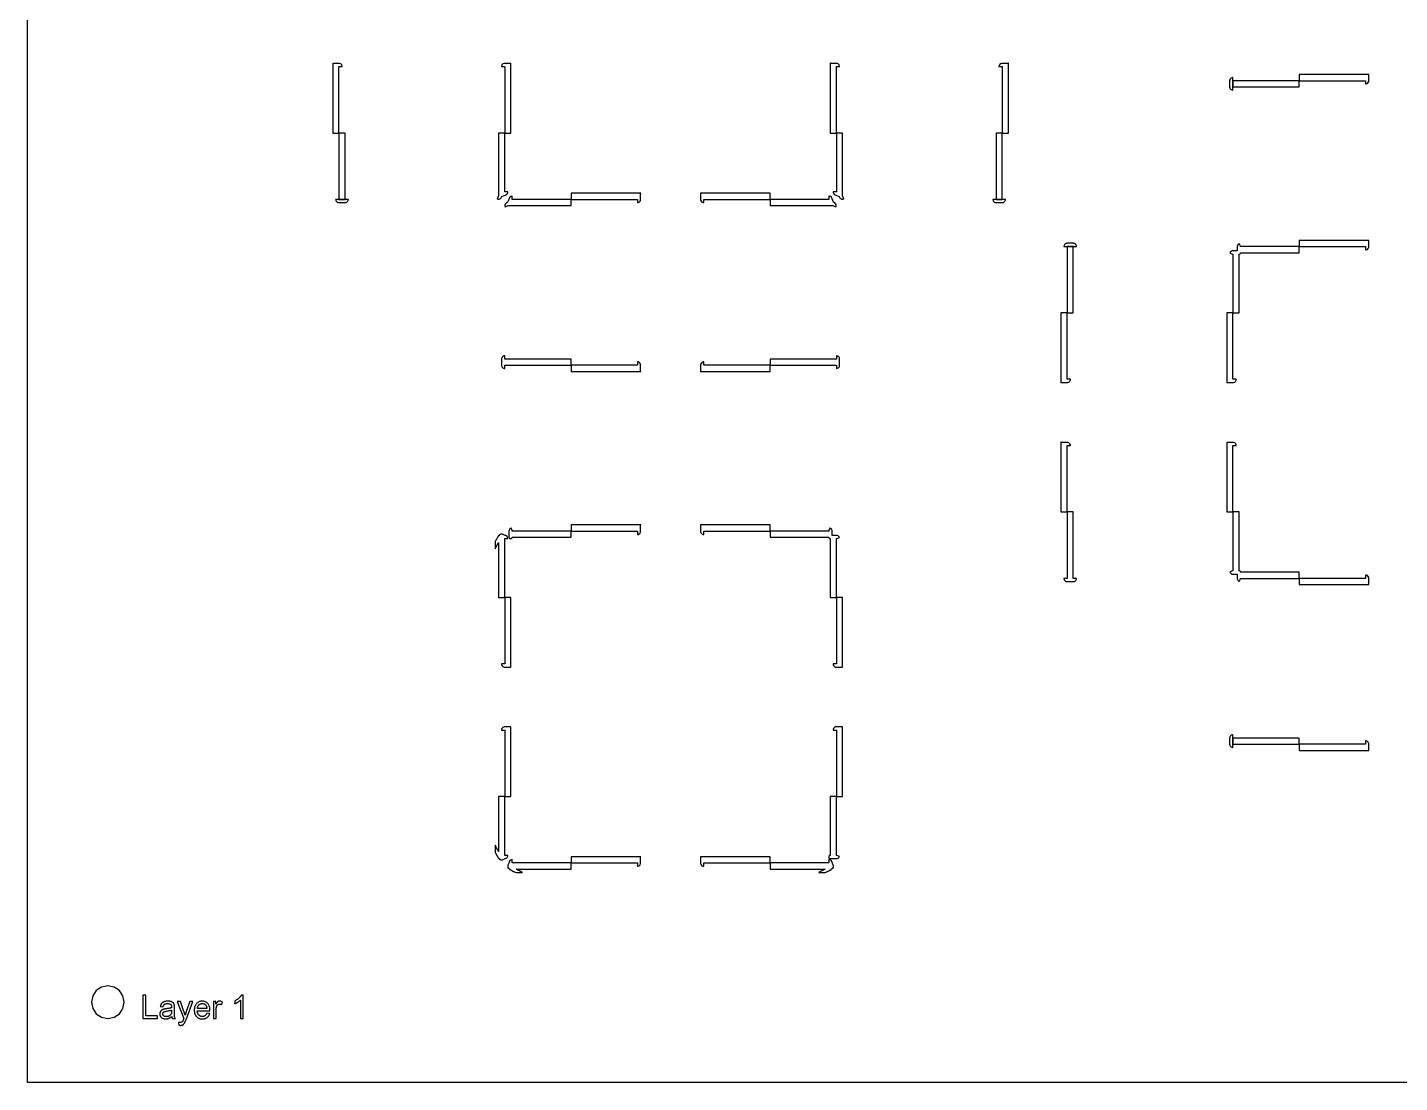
# Model space of a CAD drawing. Header units: metres. Extents: x -73 to 826, y -34 to 331.
# Drawn here: x -73.1 to 137.1, y -33.6 to 127.9 of the extents above; entities that cross this region are included whole.
import ezdxf

# ---------------------------------------------------------------- set-up
doc = ezdxf.new("R2010")
doc.units = ezdxf.units.M

msp = doc.modelspace()

# ---------------------------------------------------------------- linework, layer by layer
for points in [[(371.51, -33.64), (-73.11, -33.64), (-73.11, 330.98), (371.51, 330.98), (371.51, -33.64)], [(-26.33, 111.76), (-25.42, 111.76), (-25.41, 111.76), (-25.41, 111.77), (-25.4, 111.77), (-25.4, 111.78), (-25.4, 121.9), (-25.4, 121.91), (-25.39, 121.91), (-25.39, 121.92), (-25.38, 121.92), (-24.9, 121.92), (-24.9, 122.02), (-24.9, 122.02), (-24.97, 122.2), (-24.97, 122.2), (-25.11, 122.33), (-25.11, 122.33), (-25.29, 122.41), (-25.29, 122.41), (-25.39, 122.42), (-26.27, 122.42), (-26.27, 122.42), (-26.32, 122.43), (-26.32, 122.43), (-26.35, 122.43), (-26.35, 122.43), (-26.35, 111.78), (-26.35, 111.77), (-26.35, 111.77), (-26.34, 111.76), (-26.33, 111.76)], [(-0.5, 121.92), (-0.02, 121.92), (-0.01, 121.92), (-0.01, 121.91), (0, 121.91), (0, 121.9), (0, 111.78), (0, 111.77), (0.01, 111.77), (0.01, 111.76), (0.02, 111.76), (0.93, 111.76), (0.94, 111.76), (0.95, 111.77), (0.95, 111.77), (0.95, 111.78), (0.95, 122.43), (0.95, 122.43), (0.92, 122.43), (0.92, 122.43), (0.87, 122.42), (0.87, 122.42), (-0.01, 122.42), (-0.11, 122.41), (-0.11, 122.41), (-0.29, 122.33), (-0.29, 122.33), (-0.43, 122.2), (-0.43, 122.2), (-0.5, 122.02), (-0.5, 122.02), (-0.5, 121.92)], [(50.8, 111.78), (50.8, 121.9), (50.8, 121.91), (50.81, 121.91), (50.81, 121.92), (50.82, 121.92), (51.3, 121.92), (51.3, 122.02), (51.3, 122.02), (51.23, 122.2), (51.23, 122.2), (51.09, 122.33), (51.09, 122.33), (50.91, 122.41), (50.91, 122.41), (50.81, 122.42), (49.93, 122.42), (49.93, 122.42), (49.88, 122.43), (49.88, 122.43), (49.85, 122.43), (49.85, 122.43), (49.85, 111.78), (49.85, 111.77), (49.85, 111.77), (49.86, 111.76), (49.87, 111.76), (50.78, 111.76), (50.79, 111.76), (50.79, 111.77), (50.8, 111.77), (50.8, 111.78)], [(76.22, 111.76), (77.13, 111.76), (77.14, 111.76), (77.15, 111.77), (77.15, 111.77), (77.15, 111.78), (77.15, 122.43), (77.15, 122.43), (77.12, 122.43), (77.12, 122.43), (77.07, 122.42), (77.07, 122.42), (76.19, 122.42), (76.09, 122.41), (76.09, 122.41), (75.91, 122.33), (75.91, 122.33), (75.77, 122.2), (75.77, 122.2), (75.7, 122.02), (75.7, 122.02), (75.7, 121.92), (76.18, 121.92), (76.19, 121.92), (76.19, 121.91), (76.2, 121.91), (76.2, 121.9), (76.2, 111.78), (76.2, 111.77), (76.21, 111.77), (76.21, 111.76), (76.22, 111.76)], [(111.54, 118.32), (111.54, 120.27), (111.51, 120.27), (111.51, 120.27), (111.46, 120.26), (111.45, 120.26), (111.36, 120.23), (111.36, 120.23), (111.27, 120.18), (111.27, 120.18), (111.19, 120.12), (111.19, 120.12), (111.13, 120.04), (111.13, 120.03), (111.08, 119.95), (111.08, 119.95), (111.05, 119.85), (111.05, 119.85), (111.04, 119.8), (111.04, 119.8), (111.04, 119.75), (111.04, 118.84), (111.04, 118.79), (111.04, 118.79), (111.05, 118.74), (111.05, 118.73), (111.08, 118.64), (111.08, 118.64), (111.13, 118.55), (111.13, 118.55), (111.19, 118.47), (111.19, 118.47), (111.27, 118.41), (111.27, 118.4), (111.36, 118.36), (111.36, 118.36), (111.45, 118.33), (111.46, 118.33), (111.51, 118.32), (111.51, 118.32), (111.54, 118.32)], [(121.72, 119.77), (131.84, 119.77), (131.85, 119.77), (131.85, 119.76), (131.86, 119.76), (131.86, 119.75), (131.86, 119.27), (131.96, 119.27), (131.96, 119.27), (132.14, 119.34), (132.14, 119.34), (132.27, 119.48), (132.27, 119.48), (132.35, 119.66), (132.35, 119.66), (132.36, 119.76), (132.36, 119.79), (132.36, 120.64), (132.36, 120.64), (132.37, 120.69), (132.37, 120.69), (132.37, 120.72), (132.37, 120.72), (131.86, 120.72), (121.72, 120.72), (121.71, 120.72), (121.71, 120.72), (121.7, 120.71), (121.7, 120.7), (121.7, 119.79), (121.7, 119.78), (121.71, 119.78), (121.71, 119.77), (121.72, 119.77)], [(111.56, 118.82), (121.68, 118.82), (121.69, 118.82), (121.69, 118.82), (121.7, 118.83), (121.7, 118.84), (121.7, 119.75), (121.7, 119.76), (121.69, 119.76), (121.69, 119.77), (121.68, 119.77), (111.56, 119.77), (111.55, 119.77), (111.55, 119.76), (111.54, 119.76), (111.54, 119.75), (111.54, 118.84), (111.54, 118.83), (111.55, 118.82), (111.55, 118.82), (111.56, 118.82)], [(-25.4, 111.74), (-25.4, 101.62), (-25.4, 101.61), (-25.39, 101.61), (-25.39, 101.6), (-25.38, 101.6), (-24.47, 101.6), (-24.46, 101.6), (-24.45, 101.61), (-24.45, 101.61), (-24.45, 101.62), (-24.45, 111.74), (-24.45, 111.75), (-24.45, 111.75), (-24.46, 111.76), (-24.47, 111.76), (-25.38, 111.76), (-25.39, 111.76), (-25.39, 111.75), (-25.4, 111.75), (-25.4, 111.74)], [(0.5, 102.75), (0, 102.75), (0, 102.75), (0, 111.74), (0, 111.75), (-0.01, 111.75), (-0.01, 111.76), (-0.02, 111.76), (-0.93, 111.76), (-0.94, 111.76), (-0.95, 111.75), (-0.95, 111.75), (-0.95, 111.74), (-0.95, 102.12), (-1.14, 101.68), (-1.14, 101.67), (-1.14, 101.67), (-1.05, 101.64), (-1.05, 101.64), (-0.85, 101.64), (-0.85, 101.64), (-0.67, 101.71), (-0.67, 101.71), (-0.54, 101.85), (-0.54, 101.85), (-0.49, 101.94), (-0.44, 102.04), (-0.44, 102.04), (-0.44, 102.04), (0.07, 102.26), (0.07, 102.26), (0.1, 102.26), (0.18, 102.29), (0.18, 102.29), (0.33, 102.37), (0.33, 102.37), (0.43, 102.51), (0.43, 102.51), (0.49, 102.67), (0.49, 102.67), (0.5, 102.75)], [(51.94, 101.67), (51.94, 101.68), (51.75, 102.12), (51.75, 111.74), (51.75, 111.75), (51.75, 111.75), (51.74, 111.76), (51.73, 111.76), (50.82, 111.76), (50.81, 111.76), (50.81, 111.75), (50.8, 111.75), (50.8, 111.74), (50.8, 102.75), (50.3, 102.75), (50.31, 102.67), (50.31, 102.67), (50.37, 102.51), (50.37, 102.51), (50.47, 102.37), (50.47, 102.37), (50.62, 102.29), (50.62, 102.29), (50.7, 102.26), (50.73, 102.26), (50.73, 102.26), (51.24, 102.04), (51.24, 102.04), (51.24, 102.04), (51.29, 101.94), (51.34, 101.85), (51.34, 101.85), (51.47, 101.71), (51.47, 101.71), (51.65, 101.64), (51.65, 101.64), (51.85, 101.64), (51.85, 101.64), (51.94, 101.67), (51.94, 101.67)], [(75.27, 101.6), (76.18, 101.6), (76.19, 101.6), (76.19, 101.61), (76.2, 101.61), (76.2, 101.62), (76.2, 111.74), (76.2, 111.75), (76.19, 111.75), (76.19, 111.76), (76.18, 111.76), (75.27, 111.76), (75.26, 111.76), (75.25, 111.75), (75.25, 111.75), (75.25, 111.74), (75.25, 101.62), (75.25, 101.61), (75.25, 101.61), (75.26, 101.6), (75.27, 101.6)], [(-23.95, 101.6), (-25.9, 101.6), (-25.9, 101.57), (-25.9, 101.57), (-25.89, 101.52), (-25.89, 101.52), (-25.86, 101.42), (-25.86, 101.42), (-25.81, 101.33), (-25.81, 101.33), (-25.75, 101.25), (-25.75, 101.25), (-25.67, 101.19), (-25.67, 101.19), (-25.58, 101.14), (-25.58, 101.14), (-25.48, 101.11), (-25.48, 101.11), (-25.43, 101.1), (-25.43, 101.1), (-25.38, 101.1), (-24.47, 101.1), (-24.42, 101.1), (-24.42, 101.1), (-24.37, 101.11), (-24.36, 101.11), (-24.27, 101.14), (-24.27, 101.14), (-24.18, 101.19), (-24.18, 101.19), (-24.1, 101.25), (-24.1, 101.25), (-24.04, 101.33), (-24.03, 101.33), (-23.99, 101.42), (-23.99, 101.42), (-23.96, 101.52), (-23.96, 101.52), (-23.95, 101.57), (-23.95, 101.57), (-23.95, 101.6)], [(0.07, 100.46), (0.08, 100.46), (0.52, 100.65), (10.14, 100.65), (10.15, 100.65), (10.15, 100.65), (10.16, 100.66), (10.16, 100.67), (10.16, 101.58), (10.16, 101.59), (10.15, 101.59), (10.15, 101.6), (10.14, 101.6), (1.15, 101.6), (1.15, 101.6), (1.15, 102.1), (1.07, 102.09), (1.07, 102.09), (0.91, 102.03), (0.91, 102.03), (0.77, 101.93), (0.77, 101.93), (0.69, 101.78), (0.69, 101.78), (0.66, 101.7), (0.66, 101.67), (0.66, 101.67), (0.44, 101.16), (0.44, 101.16), (0.44, 101.16), (0.34, 101.11), (0.25, 101.06), (0.25, 101.06), (0.11, 100.93), (0.11, 100.93), (0.04, 100.75), (0.04, 100.75), (0.04, 100.55), (0.04, 100.55), (0.07, 100.46), (0.07, 100.46)], [(10.18, 101.6), (20.3, 101.6), (20.31, 101.6), (20.31, 101.59), (20.32, 101.59), (20.32, 101.58), (20.32, 101.1), (20.42, 101.1), (20.42, 101.1), (20.6, 101.17), (20.6, 101.17), (20.73, 101.31), (20.73, 101.31), (20.81, 101.49), (20.81, 101.49), (20.82, 101.59), (20.82, 102.47), (20.82, 102.47), (20.83, 102.52), (20.83, 102.52), (20.83, 102.55), (20.83, 102.55), (10.18, 102.55), (10.17, 102.55), (10.17, 102.55), (10.16, 102.54), (10.16, 102.53), (10.16, 101.62), (10.16, 101.61), (10.17, 101.61), (10.17, 101.6), (10.18, 101.6)], [(30.48, 101.1), (30.48, 101.58), (30.48, 101.59), (30.49, 101.59), (30.49, 101.6), (30.5, 101.6), (40.62, 101.6), (40.63, 101.6), (40.63, 101.61), (40.64, 101.61), (40.64, 101.62), (40.64, 102.53), (40.64, 102.54), (40.63, 102.55), (40.63, 102.55), (40.62, 102.55), (29.97, 102.55), (29.97, 102.55), (29.97, 102.52), (29.97, 102.52), (29.98, 102.47), (29.98, 102.47), (29.98, 101.59), (29.99, 101.49), (29.99, 101.49), (30.07, 101.31), (30.07, 101.31), (30.2, 101.17), (30.2, 101.17), (30.38, 101.1), (30.38, 101.1), (30.48, 101.1)], [(49.65, 102.1), (49.65, 101.6), (49.65, 101.6), (40.66, 101.6), (40.65, 101.6), (40.65, 101.59), (40.64, 101.59), (40.64, 101.58), (40.64, 100.67), (40.64, 100.66), (40.65, 100.65), (40.65, 100.65), (40.66, 100.65), (50.28, 100.65), (50.72, 100.46), (50.73, 100.46), (50.73, 100.46), (50.76, 100.55), (50.76, 100.55), (50.76, 100.75), (50.76, 100.75), (50.69, 100.93), (50.69, 100.93), (50.55, 101.06), (50.55, 101.06), (50.46, 101.11), (50.36, 101.16), (50.36, 101.16), (50.36, 101.16), (50.14, 101.67), (50.14, 101.67), (50.14, 101.7), (50.11, 101.78), (50.11, 101.78), (50.03, 101.93), (50.03, 101.93), (49.89, 102.03), (49.89, 102.03), (49.73, 102.09), (49.73, 102.09), (49.65, 102.1)], [(76.7, 101.6), (74.75, 101.6), (74.75, 101.57), (74.75, 101.57), (74.76, 101.52), (74.76, 101.52), (74.79, 101.42), (74.79, 101.42), (74.83, 101.33), (74.84, 101.33), (74.9, 101.25), (74.9, 101.25), (74.98, 101.19), (74.98, 101.19), (75.07, 101.14), (75.07, 101.14), (75.16, 101.11), (75.17, 101.11), (75.22, 101.1), (75.22, 101.1), (75.27, 101.1), (76.18, 101.1), (76.23, 101.1), (76.23, 101.1), (76.28, 101.11), (76.28, 101.11), (76.38, 101.14), (76.38, 101.14), (76.47, 101.19), (76.47, 101.19), (76.55, 101.25), (76.55, 101.25), (76.61, 101.33), (76.61, 101.33), (76.66, 101.42), (76.66, 101.42), (76.69, 101.52), (76.69, 101.52), (76.7, 101.57), (76.7, 101.57), (76.7, 101.6)], [(85.64, 94.37), (86.14, 94.37), (87.59, 94.37), (87.59, 94.4), (87.59, 94.4), (87.58, 94.45), (87.58, 94.45), (87.55, 94.55), (87.55, 94.55), (87.51, 94.63), (87.5, 94.64), (87.44, 94.72), (87.44, 94.72), (87.36, 94.78), (87.36, 94.78), (87.27, 94.83), (87.27, 94.83), (87.18, 94.86), (87.17, 94.86), (87.12, 94.87), (87.12, 94.87), (87.07, 94.87), (86.16, 94.87), (86.11, 94.87), (86.11, 94.87), (86.06, 94.86), (86.05, 94.86), (85.96, 94.83), (85.96, 94.83), (85.87, 94.78), (85.87, 94.78), (85.79, 94.72), (85.79, 94.72), (85.73, 94.64), (85.73, 94.63), (85.68, 94.55), (85.68, 94.55), (85.65, 94.45), (85.65, 94.45), (85.64, 94.4), (85.64, 94.4), (85.64, 94.37)], [(111.08, 93.39), (111.46, 93.23), (111.54, 93.22), (111.54, 84.23), (111.54, 84.22), (111.55, 84.22), (111.55, 84.21), (111.56, 84.21), (112.47, 84.21), (112.48, 84.21), (112.49, 84.22), (112.49, 84.22), (112.49, 84.23), (112.49, 93.22), (112.49, 93.22), (112.57, 93.23), (112.63, 93.28), (112.68, 93.34), (112.69, 93.42), (112.69, 93.42), (121.68, 93.42), (121.69, 93.42), (121.69, 93.42), (121.7, 93.43), (121.7, 93.44), (121.7, 94.35), (121.7, 94.36), (121.69, 94.36), (121.69, 94.37), (121.68, 94.37), (112.69, 94.37), (112.68, 94.45), (112.52, 94.83), (112.42, 94.78), (112.42, 94.78), (112.28, 94.65), (112.28, 94.65), (112.2, 94.47), (112.2, 94.47), (112.19, 94.37), (112.19, 93.72), (112.19, 93.72), (112.19, 93.72), (112.19, 93.72), (112.19, 93.72), (111.54, 93.72), (111.44, 93.71), (111.44, 93.71), (111.26, 93.63), (111.26, 93.63), (111.12, 93.49), (111.12, 93.49), (111.08, 93.39)], [(132.37, 95.32), (121.72, 95.32), (121.71, 95.32), (121.71, 95.32), (121.7, 95.31), (121.7, 95.3), (121.7, 94.39), (121.7, 94.38), (121.71, 94.38), (121.71, 94.37), (121.72, 94.37), (131.84, 94.37), (131.85, 94.37), (131.85, 94.36), (131.86, 94.36), (131.86, 94.35), (131.86, 93.87), (131.96, 93.87), (131.96, 93.87), (132.14, 93.94), (132.14, 93.94), (132.27, 94.08), (132.27, 94.08), (132.35, 94.26), (132.35, 94.26), (132.36, 94.36), (132.36, 95.24), (132.36, 95.24), (132.37, 95.29), (132.37, 95.29), (132.37, 95.32), (132.37, 95.32)], [(86.16, 84.21), (87.07, 84.21), (87.08, 84.21), (87.09, 84.22), (87.09, 84.22), (87.09, 84.23), (87.09, 94.35), (87.09, 94.36), (87.09, 94.36), (87.08, 94.37), (87.07, 94.37), (86.16, 94.37), (86.15, 94.37), (86.15, 94.36), (86.14, 94.36), (86.14, 94.35), (86.14, 84.23), (86.14, 84.22), (86.15, 84.22), (86.15, 84.21), (86.16, 84.21)], [(85.19, 84.19), (85.19, 74.05), (85.19, 73.54), (85.19, 73.54), (85.22, 73.54), (85.22, 73.54), (85.27, 73.55), (85.27, 73.55), (86.15, 73.55), (86.25, 73.56), (86.25, 73.56), (86.43, 73.63), (86.43, 73.63), (86.57, 73.77), (86.57, 73.77), (86.64, 73.95), (86.64, 73.95), (86.64, 74.05), (86.16, 74.05), (86.15, 74.05), (86.15, 74.06), (86.14, 74.06), (86.14, 74.07), (86.14, 84.19), (86.14, 84.2), (86.13, 84.2), (86.13, 84.21), (86.12, 84.21), (85.21, 84.21), (85.2, 84.21), (85.19, 84.2), (85.19, 84.2), (85.19, 84.19)], [(112.04, 74.05), (111.56, 74.05), (111.55, 74.05), (111.55, 74.06), (111.54, 74.06), (111.54, 74.07), (111.54, 84.19), (111.54, 84.2), (111.53, 84.2), (111.53, 84.21), (111.52, 84.21), (110.61, 84.21), (110.6, 84.21), (110.59, 84.2), (110.59, 84.2), (110.59, 84.19), (110.59, 73.54), (110.59, 73.54), (110.62, 73.54), (110.62, 73.54), (110.67, 73.55), (110.67, 73.55), (111.55, 73.55), (111.65, 73.56), (111.65, 73.56), (111.83, 73.63), (111.83, 73.63), (111.97, 73.77), (111.97, 73.77), (112.04, 73.95), (112.04, 73.95), (112.04, 74.05)], [(0, 75.7), (0, 76.2), (0, 76.22), (0, 76.21), (0.01, 76.21), (0.01, 76.2), (0.02, 76.2), (10.14, 76.2), (10.15, 76.2), (10.15, 76.21), (10.16, 76.21), (10.16, 76.22), (10.16, 77.13), (10.16, 77.14), (10.15, 77.15), (10.15, 77.15), (10.14, 77.15), (0.02, 77.15), (0.01, 77.15), (0.01, 77.15), (0, 77.14), (0, 77.13), (0, 77.65), (-0.03, 77.65), (-0.03, 77.65), (-0.08, 77.64), (-0.08, 77.64), (-0.18, 77.61), (-0.18, 77.61), (-0.27, 77.57), (-0.27, 77.56), (-0.35, 77.5), (-0.35, 77.5), (-0.41, 77.42), (-0.41, 77.42), (-0.46, 77.33), (-0.46, 77.33), (-0.49, 77.24), (-0.49, 77.23), (-0.5, 77.18), (-0.5, 77.18), (-0.5, 77.13), (-0.5, 76.22), (-0.5, 76.17), (-0.5, 76.17), (-0.49, 76.12), (-0.49, 76.12), (-0.46, 76.02), (-0.46, 76.02), (-0.41, 75.93), (-0.41, 75.93), (-0.35, 75.85), (-0.35, 75.85), (-0.27, 75.79), (-0.27, 75.79), (-0.18, 75.74), (-0.18, 75.74), (-0.08, 75.71), (-0.08, 75.71), (-0.03, 75.7), (-0.03, 75.7), (0, 75.7)], [(10.16, 76.18), (10.16, 75.27), (10.16, 75.26), (10.17, 75.25), (10.17, 75.25), (10.18, 75.25), (20.83, 75.25), (20.83, 75.25), (20.83, 75.28), (20.83, 75.28), (20.82, 75.33), (20.82, 75.33), (20.82, 76.21), (20.81, 76.31), (20.81, 76.31), (20.73, 76.49), (20.73, 76.49), (20.6, 76.63), (20.6, 76.63), (20.42, 76.7), (20.42, 76.7), (20.32, 76.7), (20.32, 76.22), (20.32, 76.21), (20.31, 76.21), (20.31, 76.2), (20.3, 76.2), (10.18, 76.2), (10.17, 76.2), (10.17, 76.19), (10.16, 76.19), (10.16, 76.18)], [(29.97, 75.25), (40.62, 75.25), (40.63, 75.25), (40.63, 75.25), (40.64, 75.26), (40.64, 75.27), (40.64, 76.18), (40.64, 76.19), (40.63, 76.19), (40.63, 76.2), (40.62, 76.2), (30.5, 76.2), (30.49, 76.2), (30.49, 76.21), (30.48, 76.21), (30.48, 76.22), (30.48, 76.7), (30.38, 76.7), (30.38, 76.7), (30.2, 76.63), (30.2, 76.63), (30.07, 76.49), (30.07, 76.49), (29.99, 76.31), (29.99, 76.31), (29.98, 76.21), (29.98, 75.33), (29.98, 75.33), (29.97, 75.28), (29.97, 75.28), (29.97, 75.25), (29.97, 75.25)], [(50.8, 77.65), (50.8, 77.13), (50.8, 77.14), (50.79, 77.15), (50.79, 77.15), (50.78, 77.15), (40.66, 77.15), (40.65, 77.15), (40.65, 77.15), (40.64, 77.14), (40.64, 77.13), (40.64, 76.22), (40.64, 76.21), (40.65, 76.21), (40.65, 76.2), (40.66, 76.2), (50.78, 76.2), (50.79, 76.2), (50.79, 76.21), (50.8, 76.21), (50.8, 76.22), (50.8, 75.7), (50.83, 75.7), (50.83, 75.7), (50.88, 75.71), (50.88, 75.71), (50.98, 75.74), (50.98, 75.74), (51.07, 75.79), (51.07, 75.79), (51.15, 75.85), (51.15, 75.85), (51.21, 75.93), (51.21, 75.93), (51.26, 76.02), (51.26, 76.02), (51.29, 76.12), (51.29, 76.12), (51.3, 76.17), (51.3, 76.17), (51.3, 76.22), (51.3, 77.13), (51.3, 77.18), (51.3, 77.18), (51.29, 77.23), (51.29, 77.24), (51.26, 77.33), (51.26, 77.33), (51.21, 77.42), (51.21, 77.42), (51.15, 77.5), (51.15, 77.5), (51.07, 77.56), (51.07, 77.57), (50.98, 77.61), (50.98, 77.61), (50.88, 77.64), (50.88, 77.64), (50.83, 77.65), (50.83, 77.65), (50.8, 77.65)], [(85.19, 64.4), (85.19, 63.89), (85.19, 53.75), (85.19, 53.74), (85.19, 53.74), (85.2, 53.73), (85.21, 53.73), (86.12, 53.73), (86.13, 53.73), (86.13, 53.74), (86.14, 53.74), (86.14, 53.75), (86.14, 63.87), (86.14, 63.88), (86.15, 63.88), (86.15, 63.89), (86.16, 63.89), (86.64, 63.89), (86.64, 63.99), (86.64, 63.99), (86.57, 64.17), (86.57, 64.17), (86.43, 64.3), (86.43, 64.3), (86.25, 64.38), (86.25, 64.38), (86.15, 64.39), (86.12, 64.39), (85.27, 64.39), (85.27, 64.39), (85.22, 64.4), (85.22, 64.4), (85.19, 64.4), (85.19, 64.4)], [(110.61, 53.73), (111.52, 53.73), (111.53, 53.73), (111.53, 53.74), (111.54, 53.74), (111.54, 53.75), (111.54, 63.87), (111.54, 63.88), (111.55, 63.88), (111.55, 63.89), (111.56, 63.89), (112.04, 63.89), (112.04, 63.99), (112.04, 63.99), (111.97, 64.17), (111.97, 64.17), (111.83, 64.3), (111.83, 64.3), (111.65, 64.38), (111.65, 64.38), (111.55, 64.39), (110.67, 64.39), (110.67, 64.39), (110.62, 64.4), (110.62, 64.4), (110.59, 64.4), (110.59, 64.4), (110.59, 53.75), (110.59, 53.74), (110.59, 53.74), (110.6, 53.73), (110.61, 53.73)], [(87.59, 43.57), (87.07, 43.57), (87.08, 43.57), (87.09, 43.58), (87.09, 43.58), (87.09, 43.59), (87.09, 53.71), (87.09, 53.72), (87.09, 53.72), (87.08, 53.73), (87.07, 53.73), (86.16, 53.73), (86.15, 53.73), (86.15, 53.72), (86.14, 53.72), (86.14, 53.71), (86.14, 53.71), (86.14, 43.59), (86.14, 43.58), (86.15, 43.58), (86.15, 43.57), (86.16, 43.57), (86.14, 43.57), (85.64, 43.57), (85.64, 43.54), (85.64, 43.54), (85.65, 43.49), (85.65, 43.48), (85.68, 43.39), (85.68, 43.39), (85.73, 43.3), (85.73, 43.3), (85.79, 43.22), (85.79, 43.22), (85.87, 43.16), (85.87, 43.16), (85.96, 43.11), (85.96, 43.11), (86.05, 43.08), (86.06, 43.08), (86.11, 43.07), (86.11, 43.07), (86.16, 43.07), (87.07, 43.07), (87.12, 43.07), (87.12, 43.07), (87.17, 43.08), (87.18, 43.08), (87.27, 43.11), (87.27, 43.11), (87.36, 43.16), (87.36, 43.16), (87.44, 43.22), (87.44, 43.22), (87.5, 43.3), (87.51, 43.3), (87.55, 43.39), (87.55, 43.39), (87.58, 43.48), (87.58, 43.49), (87.59, 43.54), (87.59, 43.54), (87.59, 43.57)], [(112.52, 43.11), (112.68, 43.49), (112.69, 43.57), (121.68, 43.57), (121.69, 43.57), (121.69, 43.58), (121.7, 43.58), (121.7, 43.59), (121.7, 44.5), (121.7, 44.51), (121.69, 44.52), (121.69, 44.52), (121.68, 44.52), (112.69, 44.52), (112.68, 44.6), (112.63, 44.66), (112.57, 44.71), (112.49, 44.72), (112.49, 44.72), (112.49, 53.71), (112.49, 53.72), (112.49, 53.72), (112.48, 53.73), (112.47, 53.73), (111.56, 53.73), (111.55, 53.73), (111.55, 53.72), (111.54, 53.72), (111.54, 53.71), (111.54, 44.72), (111.54, 44.72), (111.46, 44.71), (111.08, 44.55), (111.12, 44.45), (111.12, 44.45), (111.26, 44.31), (111.26, 44.31), (111.44, 44.23), (111.44, 44.23), (111.54, 44.22), (112.19, 44.22), (112.19, 44.22), (112.19, 44.22), (112.19, 44.22), (112.19, 44.22), (112.19, 43.57), (112.2, 43.47), (112.2, 43.47), (112.28, 43.29), (112.28, 43.29), (112.42, 43.15), (112.42, 43.15), (112.52, 43.11)], [(0.71, 49.65), (0.95, 49.65), (1.03, 49.66), (1.09, 49.71), (1.14, 49.77), (1.15, 49.85), (10.14, 49.85), (10.15, 49.85), (10.15, 49.85), (10.16, 49.86), (10.16, 49.87), (10.16, 50.78), (10.16, 50.79), (10.15, 50.79), (10.15, 50.8), (10.14, 50.8), (1.15, 50.8), (1.14, 50.88), (0.98, 51.26), (0.98, 51.26), (0.88, 51.21), (0.88, 51.21), (0.74, 51.08), (0.74, 51.08), (0.66, 50.9), (0.66, 50.9), (0.65, 50.8), (0.65, 49.85), (0.66, 49.75), (0.66, 49.75), (0.71, 49.65), (0.71, 49.65)], [(20.83, 51.75), (10.18, 51.75), (10.17, 51.75), (10.17, 51.75), (10.16, 51.74), (10.16, 51.73), (10.16, 50.82), (10.16, 50.81), (10.17, 50.81), (10.17, 50.8), (10.18, 50.8), (20.3, 50.8), (20.31, 50.8), (20.31, 50.79), (20.32, 50.79), (20.32, 50.78), (20.32, 50.3), (20.32, 50.3), (20.42, 50.3), (20.42, 50.3), (20.6, 50.37), (20.6, 50.37), (20.73, 50.51), (20.73, 50.51), (20.81, 50.69), (20.81, 50.69), (20.82, 50.79), (20.82, 51.67), (20.82, 51.67), (20.83, 51.72), (20.83, 51.72), (20.83, 51.75), (20.83, 51.75)], [(40.64, 50.82), (40.64, 51.73), (40.64, 51.74), (40.63, 51.75), (40.63, 51.75), (40.62, 51.75), (29.97, 51.75), (29.97, 51.75), (29.97, 51.72), (29.97, 51.72), (29.98, 51.67), (29.98, 51.67), (29.98, 50.79), (29.99, 50.69), (29.99, 50.69), (30.07, 50.51), (30.07, 50.51), (30.2, 50.37), (30.2, 50.37), (30.38, 50.3), (30.38, 50.3), (30.48, 50.3), (30.48, 50.3), (30.48, 50.78), (30.48, 50.79), (30.49, 50.79), (30.49, 50.8), (30.5, 50.8), (40.62, 50.8), (40.63, 50.8), (40.63, 50.81), (40.64, 50.81), (40.64, 50.82)], [(49.82, 51.26), (49.66, 50.88), (49.65, 50.8), (40.66, 50.8), (40.65, 50.8), (40.65, 50.79), (40.64, 50.79), (40.64, 50.78), (40.64, 49.87), (40.64, 49.86), (40.65, 49.85), (40.65, 49.85), (40.66, 49.85), (49.65, 49.85), (49.66, 49.77), (49.71, 49.71), (49.77, 49.66), (49.85, 49.65), (49.85, 40.66), (49.85, 40.65), (49.85, 40.65), (49.86, 40.64), (49.87, 40.64), (50.78, 40.64), (50.79, 40.64), (50.79, 40.65), (50.8, 40.65), (50.8, 40.66), (50.8, 49.65), (50.88, 49.66), (51.26, 49.82), (51.26, 49.82), (51.21, 49.92), (51.21, 49.92), (51.08, 50.06), (51.08, 50.06), (50.9, 50.14), (50.9, 50.14), (50.8, 50.15), (50.15, 50.15), (50.15, 50.15), (50.15, 50.15), (50.15, 50.15), (50.15, 50.15), (50.15, 50.8), (50.14, 50.9), (50.14, 50.9), (50.06, 51.08), (50.06, 51.08), (49.92, 51.21), (49.92, 51.21), (49.82, 51.26), (49.82, 51.26)], [(-1.45, 48.1), (-1.45, 48.11), (-1.45, 48.11), (-1.42, 48.16), (-1.42, 48.16), (-1.39, 48.22), (-1.39, 48.22), (-1.36, 48.28), (-1.36, 48.28), (-1.33, 48.33), (-1.33, 48.33), (-1.31, 48.39), (-1.31, 48.39), (-1.28, 48.45), (-1.28, 48.45), (-1.25, 48.5), (-1.25, 48.5), (-1.22, 48.56), (-1.22, 48.56), (-1.19, 48.62), (-1.19, 48.62), (-1.16, 48.67), (-1.16, 48.67), (-1.13, 48.73), (-1.13, 48.73), (-1.1, 48.79), (-1.1, 48.79), (-1.07, 48.84), (-1.07, 48.84), (-1.04, 48.9), (-1.04, 48.9), (-1.01, 48.96), (-1.01, 48.96), (-0.98, 49.01), (-0.98, 49.01), (-0.95, 49.07), (-0.95, 49.07), (-0.95, 49.07), (-0.95, 40.66), (-0.95, 40.65), (-0.95, 40.65), (-0.94, 40.64), (-0.93, 40.64), (-0.02, 40.64), (-0.01, 40.64), (-0.01, 40.64), (0, 40.65), (0, 40.66), (0, 40.66), (0, 40.66), (0, 49.65), (0, 49.65), (0.5, 49.65), (0.49, 49.73), (0.49, 49.73), (0.43, 49.89), (0.43, 49.89), (0.33, 50.03), (0.33, 50.03), (0.18, 50.11), (0.18, 50.11), (0.1, 50.14), (0.07, 50.14), (0.07, 50.14), (-0.34, 50.31), (-0.43, 50.34), (-0.43, 50.34), (-0.61, 50.34), (-0.61, 50.34), (-0.75, 50.3), (-0.9, 50.07), (-0.9, 50.07), (-0.99, 50.06), (-1, 50.04), (-1, 50.04), (-1.03, 49.98), (-1.03, 49.98), (-1.06, 49.93), (-1.06, 49.93), (-1.09, 49.87), (-1.09, 49.87), (-1.12, 49.81), (-1.12, 49.81), (-1.15, 49.76), (-1.15, 49.76), (-1.18, 49.7), (-1.18, 49.7), (-1.21, 49.64), (-1.22, 49.64), (-1.25, 49.59), (-1.25, 49.59), (-1.28, 49.53), (-1.28, 49.53), (-1.31, 49.47), (-1.31, 49.47), (-1.34, 49.42), (-1.34, 49.42), (-1.37, 49.36), (-1.37, 49.36), (-1.39, 49.31), (-1.44, 49.19), (-1.44, 49.19), (-1.45, 49.07), (-1.45, 48.1)], [(121.7, 43.55), (121.7, 42.64), (121.7, 42.63), (121.71, 42.62), (121.71, 42.62), (121.72, 42.62), (131.86, 42.62), (132.37, 42.62), (132.37, 42.62), (132.37, 42.65), (132.37, 42.65), (132.36, 42.7), (132.36, 42.7), (132.36, 43.58), (132.35, 43.68), (132.35, 43.68), (132.27, 43.86), (132.27, 43.86), (132.14, 44), (132.14, 44), (131.96, 44.07), (131.96, 44.07), (131.86, 44.07), (131.86, 43.59), (131.86, 43.58), (131.85, 43.58), (131.85, 43.57), (131.84, 43.57), (121.72, 43.57), (121.71, 43.57), (121.71, 43.56), (121.7, 43.56), (121.7, 43.55)], [(0, 40.62), (0, 40.62), (0, 30.5), (0, 30.49), (-0.01, 30.49), (-0.01, 30.48), (-0.02, 30.48), (-0.5, 30.48), (-0.5, 30.38), (-0.5, 30.38), (-0.43, 30.2), (-0.43, 30.2), (-0.29, 30.07), (-0.29, 30.07), (-0.11, 29.99), (-0.11, 29.99), (-0.01, 29.98), (0.87, 29.98), (0.87, 29.98), (0.92, 29.97), (0.92, 29.97), (0.95, 29.97), (0.95, 29.97), (0.95, 40.62), (0.95, 40.63), (0.95, 40.63), (0.94, 40.64), (0.93, 40.64), (0.02, 40.64), (0.01, 40.64), (0.01, 40.64), (0, 40.63), (0, 40.62), (0, 40.62)], [(51.75, 29.97), (51.75, 40.62), (51.75, 40.63), (51.75, 40.63), (51.74, 40.64), (51.73, 40.64), (50.82, 40.64), (50.81, 40.64), (50.81, 40.63), (50.8, 40.63), (50.8, 40.62), (50.8, 30.5), (50.8, 30.49), (50.79, 30.49), (50.79, 30.48), (50.78, 30.48), (50.3, 30.48), (50.3, 30.48), (50.3, 30.38), (50.3, 30.38), (50.37, 30.2), (50.37, 30.2), (50.51, 30.07), (50.51, 30.07), (50.69, 29.99), (50.69, 29.99), (50.79, 29.98), (51.67, 29.98), (51.67, 29.98), (51.72, 29.97), (51.72, 29.97), (51.75, 29.97), (51.75, 29.97)], [(-0.5, 20.32), (-0.02, 20.32), (-0.01, 20.32), (-0.01, 20.31), (0, 20.31), (0, 20.3), (0, 10.18), (0, 10.17), (0.01, 10.17), (0.01, 10.16), (0.02, 10.16), (0.93, 10.16), (0.94, 10.16), (0.95, 10.17), (0.95, 10.17), (0.95, 10.18), (0.95, 20.83), (0.95, 20.83), (0.92, 20.83), (0.92, 20.83), (0.87, 20.82), (0.87, 20.82), (-0.01, 20.82), (-0.11, 20.81), (-0.11, 20.81), (-0.29, 20.73), (-0.29, 20.73), (-0.43, 20.6), (-0.43, 20.6), (-0.5, 20.42), (-0.5, 20.42), (-0.5, 20.32)], [(50.82, 10.16), (50.82, 10.16), (51.73, 10.16), (51.74, 10.16), (51.75, 10.17), (51.75, 10.17), (51.75, 10.18), (51.75, 20.83), (51.75, 20.83), (51.72, 20.83), (51.72, 20.83), (51.67, 20.82), (51.67, 20.82), (50.79, 20.82), (50.69, 20.81), (50.69, 20.81), (50.51, 20.73), (50.51, 20.73), (50.37, 20.6), (50.37, 20.6), (50.3, 20.42), (50.3, 20.42), (50.3, 20.32), (50.3, 20.32), (50.78, 20.32), (50.79, 20.32), (50.79, 20.31), (50.8, 20.31), (50.8, 20.3), (50.8, 10.18), (50.8, 10.17), (50.81, 10.17), (50.81, 10.16), (50.82, 10.16), (50.82, 10.16)], [(111.54, 17.67), (111.54, 18.17), (111.54, 19.62), (111.51, 19.62), (111.51, 19.62), (111.46, 19.61), (111.45, 19.61), (111.36, 19.58), (111.36, 19.58), (111.27, 19.54), (111.27, 19.53), (111.19, 19.47), (111.19, 19.47), (111.13, 19.39), (111.13, 19.39), (111.08, 19.3), (111.08, 19.3), (111.05, 19.21), (111.05, 19.2), (111.04, 19.15), (111.04, 19.15), (111.04, 19.1), (111.04, 18.19), (111.04, 18.14), (111.04, 18.14), (111.05, 18.09), (111.05, 18.08), (111.08, 17.99), (111.08, 17.99), (111.13, 17.9), (111.13, 17.9), (111.19, 17.82), (111.19, 17.82), (111.27, 17.76), (111.27, 17.76), (111.36, 17.71), (111.36, 17.71), (111.45, 17.68), (111.46, 17.68), (111.51, 17.67), (111.51, 17.67), (111.54, 17.67)], [(111.56, 18.17), (121.68, 18.17), (121.69, 18.17), (121.69, 18.18), (121.7, 18.18), (121.7, 18.19), (121.7, 19.1), (121.7, 19.11), (121.69, 19.12), (121.69, 19.12), (121.68, 19.12), (111.56, 19.12), (111.55, 19.12), (111.55, 19.12), (111.54, 19.11), (111.54, 19.1), (111.54, 18.19), (111.54, 18.18), (111.55, 18.18), (111.55, 18.17), (111.56, 18.17)], [(121.7, 18.15), (121.7, 17.24), (121.7, 17.23), (121.71, 17.22), (121.71, 17.22), (121.72, 17.22), (131.86, 17.22), (132.37, 17.22), (132.37, 17.22), (132.37, 17.25), (132.37, 17.25), (132.36, 17.3), (132.36, 17.3), (132.36, 18.15), (132.36, 18.18), (132.35, 18.28), (132.35, 18.28), (132.27, 18.46), (132.27, 18.46), (132.14, 18.6), (132.14, 18.6), (131.96, 18.67), (131.96, 18.67), (131.86, 18.67), (131.86, 18.19), (131.86, 18.18), (131.85, 18.18), (131.85, 18.17), (131.84, 18.17), (121.72, 18.17), (121.71, 18.17), (121.71, 18.16), (121.7, 18.16), (121.7, 18.15)], [(0.5, 1.15), (0, 1.15), (0, 1.15), (0, 10.14), (0, 10.15), (-0.01, 10.15), (-0.01, 10.16), (-0.02, 10.16), (-0.93, 10.16), (-0.94, 10.16), (-0.95, 10.15), (-0.95, 10.15), (-0.95, 10.14), (-0.95, 1.73), (-0.97, 1.76), (-0.97, 1.76), (-1, 1.81), (-1, 1.81), (-1.03, 1.87), (-1.03, 1.87), (-1.06, 1.93), (-1.06, 1.93), (-1.09, 1.98), (-1.09, 1.98), (-1.12, 2.04), (-1.12, 2.04), (-1.15, 2.1), (-1.15, 2.1), (-1.17, 2.15), (-1.17, 2.15), (-1.2, 2.21), (-1.2, 2.21), (-1.23, 2.27), (-1.23, 2.27), (-1.26, 2.32), (-1.26, 2.32), (-1.29, 2.38), (-1.29, 2.38), (-1.32, 2.44), (-1.32, 2.44), (-1.35, 2.49), (-1.35, 2.49), (-1.38, 2.55), (-1.38, 2.55), (-1.41, 2.61), (-1.41, 2.61), (-1.43, 2.66), (-1.43, 2.66), (-1.45, 2.7), (-1.45, 1.73), (-1.44, 1.61), (-1.44, 1.61), (-1.39, 1.49), (-1.38, 1.47), (-1.38, 1.47), (-1.35, 1.41), (-1.35, 1.41), (-1.32, 1.35), (-1.32, 1.35), (-1.29, 1.3), (-1.29, 1.3), (-1.26, 1.24), (-1.26, 1.24), (-1.23, 1.18), (-1.23, 1.18), (-1.2, 1.13), (-1.2, 1.13), (-1.17, 1.07), (-1.17, 1.07), (-1.14, 1.01), (-1.14, 1.01), (-1.11, 0.96), (-1.11, 0.96), (-1.08, 0.9), (-1.08, 0.9), (-1.05, 0.84), (-1.05, 0.84), (-1.01, 0.79), (-1.01, 0.79), (-0.99, 0.74), (-0.9, 0.73), (-0.9, 0.73), (-0.75, 0.5), (-0.61, 0.46), (-0.61, 0.46), (-0.43, 0.46), (-0.43, 0.46), (-0.34, 0.49), (0.07, 0.66), (0.07, 0.66), (0.1, 0.66), (0.21, 0.7), (0.21, 0.7), (0.39, 0.84), (0.39, 0.84), (0.49, 1.04), (0.49, 1.04), (0.5, 1.15)], [(51.26, 0.98), (50.88, 1.14), (50.8, 1.15), (50.8, 10.14), (50.8, 10.15), (50.79, 10.15), (50.79, 10.16), (50.78, 10.16), (50.78, 10.16), (50.78, 10.16), (49.87, 10.16), (49.86, 10.16), (49.85, 10.15), (49.85, 10.15), (49.85, 10.14), (49.85, 1.15), (49.77, 1.14), (49.71, 1.09), (49.66, 1.03), (49.65, 0.95), (49.65, 0.71), (49.65, 0.71), (49.75, 0.66), (49.75, 0.66), (49.85, 0.65), (50.8, 0.65), (50.9, 0.66), (50.9, 0.66), (51.08, 0.74), (51.08, 0.74), (51.21, 0.88), (51.21, 0.88), (51.26, 0.98), (51.26, 0.98)], [(2.7, -1.45), (2.69, -1.45), (2.69, -1.45), (2.64, -1.42), (2.64, -1.42), (2.58, -1.39), (2.58, -1.39), (2.52, -1.36), (2.52, -1.36), (2.47, -1.33), (2.47, -1.33), (2.41, -1.31), (2.41, -1.31), (2.35, -1.28), (2.35, -1.28), (2.3, -1.25), (2.3, -1.25), (2.24, -1.22), (2.24, -1.22), (2.18, -1.19), (2.18, -1.19), (2.13, -1.16), (2.13, -1.16), (2.07, -1.13), (2.07, -1.13), (2.01, -1.1), (2.01, -1.1), (1.96, -1.07), (1.96, -1.07), (1.9, -1.04), (1.9, -1.04), (1.84, -1.01), (1.84, -1.01), (1.79, -0.98), (1.79, -0.98), (1.73, -0.95), (1.73, -0.95), (1.73, -0.95), (10.14, -0.95), (10.15, -0.95), (10.15, -0.95), (10.16, -0.94), (10.16, -0.93), (10.16, -0.02), (10.16, -0.01), (10.15, -0.01), (10.15, 0), (10.14, 0), (1.15, 0), (1.15, 0), (1.15, 0.5), (1.04, 0.49), (1.04, 0.49), (0.84, 0.39), (0.84, 0.39), (0.7, 0.21), (0.7, 0.21), (0.66, 0.1), (0.66, 0.07), (0.66, 0.07), (0.49, -0.34), (0.46, -0.43), (0.46, -0.43), (0.46, -0.61), (0.46, -0.61), (0.5, -0.75), (0.73, -0.9), (0.73, -0.9), (0.74, -0.99), (0.76, -1), (0.76, -1), (0.82, -1.03), (0.82, -1.03), (0.87, -1.06), (0.87, -1.06), (0.93, -1.09), (0.93, -1.09), (0.99, -1.12), (0.99, -1.12), (1.04, -1.15), (1.04, -1.15), (1.1, -1.18), (1.1, -1.18), (1.16, -1.21), (1.16, -1.22), (1.21, -1.25), (1.21, -1.25), (1.27, -1.28), (1.27, -1.28), (1.33, -1.31), (1.33, -1.31), (1.38, -1.34), (1.38, -1.34), (1.44, -1.37), (1.44, -1.37), (1.49, -1.39), (1.61, -1.44), (1.61, -1.44), (1.73, -1.45), (2.7, -1.45)], [(10.18, 0), (20.3, 0), (20.31, 0), (20.31, -0.01), (20.32, -0.01), (20.32, -0.02), (20.32, -0.5), (20.42, -0.5), (20.42, -0.5), (20.6, -0.43), (20.6, -0.43), (20.73, -0.29), (20.73, -0.29), (20.81, -0.11), (20.81, -0.11), (20.82, -0.01), (20.82, 0.87), (20.82, 0.87), (20.83, 0.92), (20.83, 0.92), (20.83, 0.95), (20.83, 0.95), (10.18, 0.95), (10.17, 0.95), (10.17, 0.95), (10.16, 0.94), (10.16, 0.93), (10.16, 0.02), (10.16, 0.01), (10.17, 0.01), (10.17, 0), (10.18, 0)], [(30.48, -0.5), (30.48, -0.02), (30.48, -0.01), (30.49, -0.01), (30.49, 0), (30.5, 0), (40.62, 0), (40.63, 0), (40.63, 0.01), (40.64, 0.01), (40.64, 0.02), (40.64, 0.93), (40.64, 0.94), (40.63, 0.95), (40.63, 0.95), (40.62, 0.95), (29.97, 0.95), (29.97, 0.95), (29.97, 0.92), (29.97, 0.92), (29.98, 0.87), (29.98, 0.87), (29.98, -0.01), (29.99, -0.11), (29.99, -0.11), (30.07, -0.29), (30.07, -0.29), (30.2, -0.43), (30.2, -0.43), (30.38, -0.5), (30.38, -0.5), (30.48, -0.5)], [(49.65, 0.5), (49.65, 0), (49.65, 0), (40.66, 0), (40.66, 0), (40.66, 0), (40.65, 0), (40.64, -0.01), (40.64, -0.01), (40.64, -0.02), (40.64, -0.93), (40.64, -0.94), (40.65, -0.95), (40.65, -0.95), (40.66, -0.95), (49.07, -0.95), (49.04, -0.97), (49.04, -0.97), (48.99, -1), (48.99, -1), (48.93, -1.03), (48.93, -1.03), (48.87, -1.06), (48.87, -1.06), (48.82, -1.09), (48.82, -1.09), (48.76, -1.12), (48.76, -1.12), (48.7, -1.15), (48.7, -1.15), (48.65, -1.17), (48.65, -1.17), (48.59, -1.2), (48.59, -1.2), (48.53, -1.23), (48.53, -1.23), (48.48, -1.26), (48.48, -1.26), (48.42, -1.29), (48.42, -1.29), (48.36, -1.32), (48.36, -1.32), (48.31, -1.35), (48.31, -1.35), (48.25, -1.38), (48.25, -1.38), (48.19, -1.41), (48.19, -1.41), (48.14, -1.43), (48.14, -1.43), (48.1, -1.45), (49.07, -1.45), (49.19, -1.44), (49.19, -1.44), (49.31, -1.39), (49.33, -1.38), (49.33, -1.38), (49.39, -1.35), (49.39, -1.35), (49.45, -1.32), (49.45, -1.32), (49.5, -1.29), (49.5, -1.29), (49.56, -1.26), (49.56, -1.26), (49.62, -1.23), (49.62, -1.23), (49.67, -1.2), (49.67, -1.2), (49.73, -1.17), (49.73, -1.17), (49.79, -1.14), (49.79, -1.14), (49.84, -1.11), (49.84, -1.11), (49.9, -1.08), (49.9, -1.08), (49.96, -1.05), (49.96, -1.05), (50.01, -1.01), (50.01, -1.01), (50.06, -0.99), (50.07, -0.9), (50.07, -0.9), (50.3, -0.75), (50.34, -0.61), (50.34, -0.61), (50.34, -0.43), (50.34, -0.43), (50.31, -0.34), (50.14, 0.07), (50.14, 0.07), (50.14, 0.1), (50.11, 0.18), (50.11, 0.18), (50.03, 0.33), (50.03, 0.33), (49.89, 0.43), (49.89, 0.43), (49.73, 0.49), (49.73, 0.49), (49.65, 0.5)], [(-58.3, -21.33), (-58.49, -20.37), (-59.03, -19.56), (-59.84, -19.02), (-60.8, -18.83), (-61.76, -19.02), (-62.57, -19.56), (-63.11, -20.37), (-63.3, -21.33), (-63.11, -22.29), (-62.57, -23.1), (-61.76, -23.64), (-60.8, -23.83), (-59.84, -23.64), (-59.03, -23.1), (-58.49, -22.29), (-58.3, -21.33)], [(-55.43, -23.83), (-53.2, -23.83), (-53.2, -23.41), (-54.96, -23.41), (-54.96, -20.25), (-55.43, -20.25), (-55.43, -23.83)], [(-40.04, -23.83), (-40.04, -20.24), (-40.32, -20.24), (-40.35, -20.28), (-40.38, -20.33), (-40.41, -20.38), (-40.44, -20.42), (-40.48, -20.47), (-40.52, -20.52), (-40.56, -20.57), (-40.61, -20.62), (-40.66, -20.67), (-40.71, -20.71), (-40.77, -20.76), (-40.83, -20.81), (-40.89, -20.86), (-40.95, -20.9), (-41.01, -20.94), (-41.08, -20.98), (-41.15, -21.02), (-41.22, -21.06), (-41.29, -21.1), (-41.36, -21.13), (-41.36, -21.56), (-41.32, -21.54), (-41.27, -21.53), (-41.23, -21.51), (-41.19, -21.49), (-41.14, -21.46), (-41.09, -21.44), (-41.05, -21.42), (-41, -21.39), (-40.95, -21.36), (-40.9, -21.33), (-40.85, -21.3), (-40.8, -21.27), (-40.75, -21.24), (-40.71, -21.21), (-40.66, -21.18), (-40.62, -21.15), (-40.58, -21.12), (-40.55, -21.09), (-40.51, -21.06), (-40.48, -21.03), (-40.48, -23.83), (-40.04, -23.83)], [(-51, -23.51), (-50.99, -23.55), (-50.99, -23.58), (-50.98, -23.62), (-50.97, -23.65), (-50.97, -23.68), (-50.96, -23.71), (-50.95, -23.74), (-50.94, -23.77), (-50.92, -23.8), (-50.91, -23.83), (-50.45, -23.83), (-50.47, -23.8), (-50.48, -23.77), (-50.5, -23.74), (-50.51, -23.71), (-50.52, -23.68), (-50.53, -23.65), (-50.54, -23.61), (-50.55, -23.58), (-50.56, -23.55), (-50.56, -23.52), (-50.57, -23.48), (-50.57, -23.44), (-50.58, -23.38), (-50.58, -23.32), (-50.58, -23.24), (-50.59, -23.16), (-50.59, -23.07), (-50.59, -22.97), (-50.59, -22.86), (-50.59, -22.74), (-50.59, -22.16), (-50.59, -22.1), (-50.59, -22.05), (-50.59, -22), (-50.59, -21.95), (-50.6, -21.91), (-50.6, -21.87), (-50.6, -21.84), (-50.6, -21.8), (-50.61, -21.78), (-50.61, -21.75), (-50.62, -21.72), (-50.63, -21.68), (-50.64, -21.65), (-50.65, -21.62), (-50.67, -21.59), (-50.68, -21.56), (-50.7, -21.53), (-50.71, -21.5), (-50.73, -21.48), (-50.75, -21.45), (-50.77, -21.43), (-50.79, -21.41), (-50.82, -21.39), (-50.84, -21.36), (-50.87, -21.34), (-50.91, -21.33), (-50.94, -21.31), (-50.98, -21.29), (-51.01, -21.27), (-51.05, -21.26), (-51.1, -21.24), (-51.14, -21.23), (-51.19, -21.22), (-51.24, -21.21), (-51.29, -21.2), (-51.35, -21.19), (-51.41, -21.19), (-51.47, -21.18), (-51.53, -21.18), (-51.59, -21.18), (-51.66, -21.18), (-51.72, -21.18), (-51.79, -21.19), (-51.85, -21.19), (-51.91, -21.2), (-51.97, -21.21), (-52.02, -21.22), (-52.08, -21.24), (-52.13, -21.25), (-52.18, -21.27), (-52.23, -21.29), (-52.28, -21.31), (-52.32, -21.33), (-52.37, -21.36), (-52.41, -21.38), (-52.44, -21.41), (-52.48, -21.44), (-52.51, -21.47), (-52.54, -21.5), (-52.57, -21.53), (-52.6, -21.57), (-52.62, -21.6), (-52.64, -21.64), (-52.67, -21.68), (-52.69, -21.73), (-52.7, -21.77), (-52.72, -21.82), (-52.74, -21.87), (-52.75, -21.92), (-52.76, -21.98), (-52.33, -22.04), (-52.32, -21.98), (-52.3, -21.93), (-52.28, -21.88), (-52.26, -21.84), (-52.24, -21.8), (-52.22, -21.76), (-52.2, -21.73), (-52.17, -21.7), (-52.14, -21.67), (-52.11, -21.65), (-52.08, -21.63), (-52.05, -21.61), (-52.01, -21.6), (-51.97, -21.58), (-51.93, -21.57), (-51.88, -21.56), (-51.83, -21.55), (-51.77, -21.55), (-51.72, -21.54), (-51.66, -21.54), (-51.59, -21.54), (-51.53, -21.55), (-51.47, -21.56), (-51.42, -21.57), (-51.37, -21.58), (-51.32, -21.6), (-51.27, -21.62), (-51.23, -21.64), (-51.19, -21.66), (-51.16, -21.69), (-51.13, -21.71), (-51.11, -21.74), (-51.09, -21.77), (-51.08, -21.8), (-51.06, -21.84), (-51.05, -21.88), (-51.04, -21.92), (-51.04, -21.97), (-51.03, -22.02), (-51.03, -22.07), (-51.03, -22.08), (-51.03, -22.08), (-51.03, -22.09), (-51.03, -22.1), (-51.03, -22.11), (-51.03, -22.12), (-51.03, -22.14), (-51.03, -22.15), (-51.03, -22.17), (-51.03, -22.18), (-51.09, -22.2), (-51.15, -22.22), (-51.21, -22.23), (-51.28, -22.25), (-51.36, -22.27), (-51.44, -22.28), (-51.52, -22.3), (-51.62, -22.31), (-51.71, -22.32), (-51.82, -22.34), (-51.87, -22.34), (-51.92, -22.35), (-51.96, -22.35), (-52.01, -22.36), (-52.05, -22.37), (-52.08, -22.37), (-52.12, -22.38), (-52.15, -22.39), (-52.18, -22.39), (-52.21, -22.4), (-52.24, -22.41), (-52.28, -22.42), (-52.31, -22.43), (-52.34, -22.45), (-52.38, -22.46), (-52.41, -22.48), (-52.44, -22.49), (-52.47, -22.51), (-52.5, -22.53), (-52.52, -22.55), (-52.55, -22.57), (-52.58, -22.59), (-52.6, -22.61), (-52.63, -22.63), (-52.65, -22.66), (-52.67, -22.68), (-52.7, -22.71), (-52.72, -22.74), (-52.73, -22.77), (-52.75, -22.8), (-52.77, -22.83), (-52.78, -22.86), (-52.8, -22.9), (-52.81, -22.93), (-52.82, -22.96), (-52.82, -23), (-52.83, -23.03), (-52.84, -23.07), (-52.84, -23.11), (-52.84, -23.15), (-52.84, -23.21), (-52.83, -23.27), (-52.82, -23.33), (-52.8, -23.39), (-52.78, -23.44), (-52.76, -23.49), (-52.73, -23.54), (-52.69, -23.59), (-52.65, -23.64), (-52.61, -23.68), (-52.56, -23.72), (-52.51, -23.75), (-52.45, -23.79), (-52.39, -23.81), (-52.33, -23.84), (-52.26, -23.85), (-52.19, -23.87), (-52.12, -23.88), (-52.04, -23.89), (-51.95, -23.89), (-51.9, -23.89), (-51.85, -23.88), (-51.8, -23.88), (-51.75, -23.87), (-51.7, -23.87), (-51.65, -23.86), (-51.61, -23.85), (-51.56, -23.83), (-51.51, -23.82), (-51.47, -23.8), (-51.42, -23.78), (-51.38, -23.76), (-51.33, -23.74), (-51.28, -23.72), (-51.24, -23.69), (-51.19, -23.66), (-51.14, -23.62), (-51.09, -23.59), (-51.05, -23.55), (-51, -23.51)], [(-51.03, -22.53), (-51.03, -22.69), (-51.03, -22.75), (-51.04, -22.8), (-51.04, -22.85), (-51.05, -22.9), (-51.05, -22.94), (-51.06, -22.99), (-51.07, -23.03), (-51.08, -23.06), (-51.09, -23.1), (-51.11, -23.13), (-51.12, -23.17), (-51.15, -23.2), (-51.17, -23.24), (-51.2, -23.27), (-51.22, -23.3), (-51.25, -23.33), (-51.29, -23.36), (-51.32, -23.39), (-51.36, -23.41), (-51.4, -23.43), (-51.44, -23.45), (-51.48, -23.47), (-51.52, -23.49), (-51.56, -23.5), (-51.61, -23.52), (-51.65, -23.53), (-51.7, -23.53), (-51.75, -23.54), (-51.8, -23.54), (-51.85, -23.54), (-51.9, -23.54), (-51.94, -23.54), (-51.99, -23.53), (-52.03, -23.53), (-52.07, -23.51), (-52.11, -23.5), (-52.15, -23.49), (-52.18, -23.47), (-52.21, -23.45), (-52.24, -23.43), (-52.26, -23.4), (-52.29, -23.38), (-52.3, -23.35), (-52.32, -23.32), (-52.34, -23.29), (-52.35, -23.26), (-52.36, -23.23), (-52.36, -23.2), (-52.37, -23.17), (-52.37, -23.13), (-52.37, -23.11), (-52.37, -23.09), (-52.36, -23.07), (-52.36, -23.05), (-52.35, -23.02), (-52.35, -23), (-52.34, -22.98), (-52.33, -22.96), (-52.32, -22.94), (-52.31, -22.93), (-52.3, -22.91), (-52.28, -22.89), (-52.27, -22.87), (-52.25, -22.86), (-52.23, -22.84), (-52.22, -22.83), (-52.2, -22.82), (-52.18, -22.8), (-52.16, -22.79), (-52.14, -22.78), (-52.11, -22.77), (-52.08, -22.76), (-52.05, -22.75), (-52.02, -22.75), (-51.98, -22.74), (-51.94, -22.73), (-51.9, -22.72), (-51.85, -22.71), (-51.8, -22.7), (-51.75, -22.69), (-51.66, -22.68), (-51.57, -22.67), (-51.49, -22.65), (-51.41, -22.63), (-51.33, -22.62), (-51.26, -22.6), (-51.2, -22.58), (-51.14, -22.57), (-51.08, -22.55), (-51.03, -22.53)], [(-49.93, -24.83), (-49.9, -24.84), (-49.87, -24.85), (-49.84, -24.86), (-49.81, -24.86), (-49.78, -24.87), (-49.75, -24.87), (-49.72, -24.88), (-49.7, -24.88), (-49.67, -24.88), (-49.65, -24.88), (-49.6, -24.88), (-49.56, -24.88), (-49.52, -24.87), (-49.49, -24.87), (-49.45, -24.86), (-49.41, -24.85), (-49.38, -24.83), (-49.35, -24.82), (-49.31, -24.8), (-49.28, -24.78), (-49.25, -24.76), (-49.22, -24.74), (-49.2, -24.71), (-49.17, -24.68), (-49.14, -24.65), (-49.11, -24.62), (-49.09, -24.58), (-49.06, -24.54), (-49.04, -24.5), (-49.02, -24.46), (-49, -24.43), (-48.98, -24.39), (-48.96, -24.34), (-48.93, -24.29), (-48.91, -24.23), (-48.88, -24.17), (-48.86, -24.11), (-48.83, -24.03), (-48.8, -23.96), (-48.77, -23.87), (-47.78, -21.24), (-48.22, -21.24), (-48.78, -22.75), (-48.8, -22.81), (-48.82, -22.86), (-48.84, -22.92), (-48.86, -22.98), (-48.87, -23.04), (-48.89, -23.1), (-48.91, -23.16), (-48.92, -23.22), (-48.94, -23.28), (-48.96, -23.34), (-48.97, -23.28), (-48.99, -23.21), (-49.01, -23.15), (-49.03, -23.09), (-49.05, -23.03), (-49.06, -22.97), (-49.08, -22.91), (-49.1, -22.85), (-49.12, -22.8), (-49.14, -22.74), (-49.68, -21.24), (-50.16, -21.24), (-49.17, -23.83), (-49.18, -23.85), (-49.18, -23.86), (-49.19, -23.87), (-49.19, -23.89), (-49.2, -23.9), (-49.2, -23.91), (-49.2, -23.92), (-49.21, -23.93), (-49.21, -23.93), (-49.21, -23.94), (-49.23, -23.99), (-49.25, -24.04), (-49.26, -24.08), (-49.28, -24.12), (-49.29, -24.15), (-49.31, -24.19), (-49.32, -24.21), (-49.33, -24.24), (-49.34, -24.25), (-49.35, -24.27), (-49.36, -24.29), (-49.37, -24.3), (-49.38, -24.32), (-49.4, -24.33), (-49.41, -24.35), (-49.43, -24.36), (-49.44, -24.37), (-49.46, -24.38), (-49.47, -24.4), (-49.49, -24.41), (-49.51, -24.41), (-49.53, -24.42), (-49.55, -24.43), (-49.57, -24.44), (-49.59, -24.44), (-49.62, -24.45), (-49.64, -24.45), (-49.67, -24.45), (-49.7, -24.45), (-49.73, -24.45), (-49.75, -24.45), (-49.77, -24.45), (-49.79, -24.45), (-49.82, -24.45), (-49.84, -24.44), (-49.87, -24.44), (-49.89, -24.44), (-49.92, -24.43), (-49.95, -24.42), (-49.98, -24.42), (-49.93, -24.83)], [(-45.63, -22.99), (-45.65, -23.05), (-45.68, -23.1), (-45.7, -23.15), (-45.73, -23.19), (-45.75, -23.24), (-45.78, -23.27), (-45.81, -23.31), (-45.84, -23.34), (-45.87, -23.37), (-45.9, -23.4), (-45.94, -23.42), (-45.98, -23.45), (-46.01, -23.46), (-46.05, -23.48), (-46.09, -23.49), (-46.14, -23.51), (-46.18, -23.52), (-46.22, -23.52), (-46.27, -23.53), (-46.32, -23.53), (-46.38, -23.52), (-46.44, -23.52), (-46.5, -23.51), (-46.56, -23.49), (-46.62, -23.47), (-46.67, -23.45), (-46.72, -23.42), (-46.77, -23.38), (-46.82, -23.34), (-46.86, -23.3), (-46.9, -23.25), (-46.94, -23.2), (-46.97, -23.15), (-47, -23.09), (-47.03, -23.02), (-47.05, -22.96), (-47.07, -22.88), (-47.08, -22.81), (-47.09, -22.73), (-47.1, -22.65), (-45.17, -22.65), (-45.17, -22.63), (-45.17, -22.62), (-45.17, -22.6), (-45.17, -22.59), (-45.17, -22.58), (-45.17, -22.57), (-45.17, -22.56), (-45.17, -22.55), (-45.17, -22.54), (-45.17, -22.53), (-45.17, -22.4), (-45.18, -22.28), (-45.19, -22.17), (-45.22, -22.06), (-45.25, -21.96), (-45.28, -21.86), (-45.33, -21.77), (-45.38, -21.69), (-45.43, -21.61), (-45.49, -21.53), (-45.56, -21.46), (-45.63, -21.4), (-45.71, -21.35), (-45.79, -21.31), (-45.87, -21.27), (-45.96, -21.23), (-46.05, -21.21), (-46.14, -21.19), (-46.24, -21.18), (-46.34, -21.18), (-46.45, -21.18), (-46.55, -21.19), (-46.65, -21.21), (-46.74, -21.24), (-46.83, -21.27), (-46.92, -21.31), (-47, -21.36), (-47.08, -21.41), (-47.15, -21.47), (-47.22, -21.54), (-47.28, -21.62), (-47.34, -21.7), (-47.39, -21.78), (-47.43, -21.88), (-47.47, -21.97), (-47.5, -22.08), (-47.53, -22.19), (-47.54, -22.31), (-47.55, -22.43), (-47.56, -22.56), (-47.55, -22.68), (-47.54, -22.8), (-47.53, -22.91), (-47.5, -23.02), (-47.47, -23.12), (-47.44, -23.21), (-47.39, -23.3), (-47.34, -23.39), (-47.29, -23.47), (-47.22, -23.54), (-47.15, -23.6), (-47.08, -23.66), (-47, -23.72), (-46.92, -23.76), (-46.83, -23.8), (-46.74, -23.83), (-46.64, -23.86), (-46.54, -23.87), (-46.43, -23.88), (-46.32, -23.89), (-46.23, -23.89), (-46.15, -23.88), (-46.06, -23.87), (-45.98, -23.85), (-45.91, -23.83), (-45.84, -23.81), (-45.77, -23.78), (-45.7, -23.75), (-45.64, -23.71), (-45.58, -23.67), (-45.52, -23.62), (-45.47, -23.57), (-45.42, -23.52), (-45.37, -23.46), (-45.33, -23.4), (-45.29, -23.34), (-45.26, -23.27), (-45.23, -23.2), (-45.2, -23.13), (-45.18, -23.05), (-45.63, -22.99)], [(-47.08, -22.28), (-47.07, -22.22), (-47.06, -22.15), (-47.05, -22.09), (-47.03, -22.03), (-47.01, -21.98), (-46.98, -21.93), (-46.96, -21.88), (-46.92, -21.83), (-46.89, -21.78), (-46.85, -21.74), (-46.81, -21.7), (-46.76, -21.67), (-46.72, -21.64), (-46.67, -21.61), (-46.62, -21.59), (-46.57, -21.57), (-46.51, -21.56), (-46.46, -21.55), (-46.4, -21.54), (-46.34, -21.54), (-46.27, -21.54), (-46.21, -21.55), (-46.15, -21.56), (-46.09, -21.58), (-46.04, -21.6), (-45.98, -21.63), (-45.93, -21.66), (-45.88, -21.7), (-45.84, -21.75), (-45.79, -21.79), (-45.77, -21.83), (-45.74, -21.87), (-45.72, -21.91), (-45.7, -21.95), (-45.68, -22), (-45.67, -22.05), (-45.66, -22.1), (-45.64, -22.16), (-45.64, -22.22), (-45.63, -22.28), (-47.08, -22.28)], [(-44.63, -23.83), (-44.19, -23.83), (-44.19, -22.47), (-44.19, -22.42), (-44.19, -22.36), (-44.19, -22.31), (-44.18, -22.26), (-44.18, -22.2), (-44.17, -22.15), (-44.16, -22.1), (-44.15, -22.05), (-44.13, -22.01), (-44.12, -21.96), (-44.11, -21.93), (-44.1, -21.9), (-44.09, -21.87), (-44.07, -21.85), (-44.06, -21.82), (-44.04, -21.8), (-44.02, -21.78), (-44, -21.76), (-43.98, -21.74), (-43.96, -21.72), (-43.93, -21.7), (-43.91, -21.69), (-43.89, -21.67), (-43.86, -21.66), (-43.83, -21.65), (-43.81, -21.65), (-43.78, -21.64), (-43.75, -21.64), (-43.73, -21.63), (-43.7, -21.63), (-43.67, -21.63), (-43.63, -21.64), (-43.6, -21.64), (-43.57, -21.65), (-43.54, -21.66), (-43.5, -21.67), (-43.47, -21.68), (-43.44, -21.69), (-43.41, -21.71), (-43.38, -21.73), (-43.22, -21.32), (-43.27, -21.29), (-43.32, -21.27), (-43.36, -21.25), (-43.41, -21.23), (-43.45, -21.21), (-43.5, -21.2), (-43.54, -21.19), (-43.59, -21.18), (-43.63, -21.18), (-43.68, -21.18), (-43.71, -21.18), (-43.74, -21.18), (-43.77, -21.19), (-43.79, -21.19), (-43.82, -21.2), (-43.85, -21.21), (-43.88, -21.22), (-43.91, -21.23), (-43.93, -21.25), (-43.96, -21.27), (-43.98, -21.29), (-44.01, -21.31), (-44.04, -21.34), (-44.06, -21.37), (-44.09, -21.4), (-44.12, -21.44), (-44.15, -21.48), (-44.18, -21.53), (-44.21, -21.58), (-44.24, -21.63), (-44.24, -21.24), (-44.63, -21.24), (-44.63, -23.83)]]:
    msp.add_lwpolyline(points)

doc.saveas('drawing.dxf')
